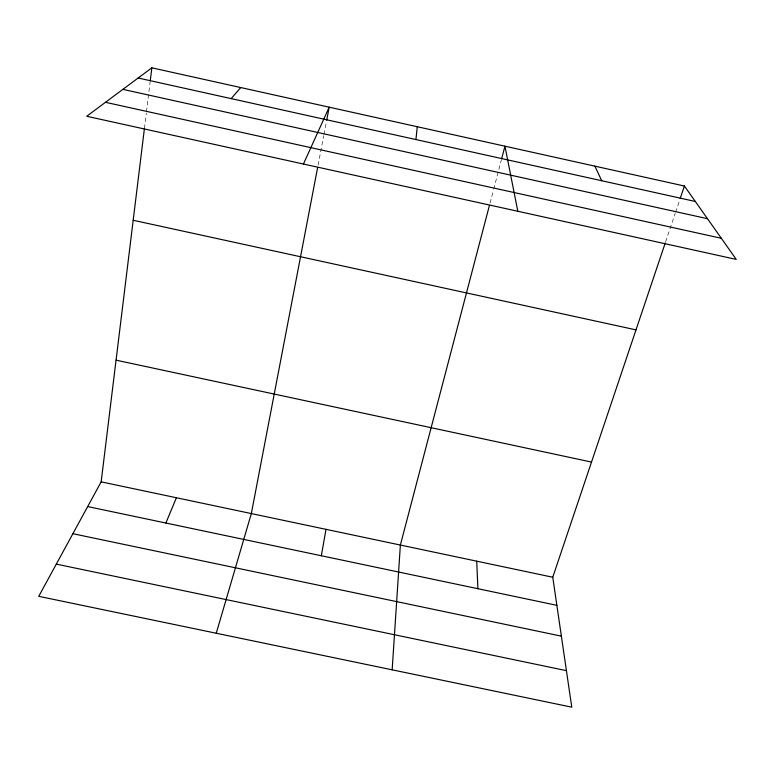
<?xml version="1.0" encoding="UTF-8"?>
<svg xmlns="http://www.w3.org/2000/svg" width="775" height="775" viewBox="0 0 775 775"><rect width="100%" height="100%" fill="white"/><g stroke="black" fill="none" stroke-linecap="round" stroke-linejoin="round"><path stroke-width="0.58" stroke-dasharray="3.88 2.91" d="M144.431 128.447L146.32 112.995M146.465 111.803L150.108 82.082M318.079 165.201L323.747 135.596M323.979 134.414L326.478 121.384M490.032 203.098L493.384 190.33M493.685 189.168L501.299 160.125M665.628 241.81L675.209 213.338M675.597 212.205L679.811 199.679"/><path stroke-width="1.16" d="M392.16 669.823L400.375 545.048L489.422 205.423M415.933 139.558L417.27 126.722M665.25 242.943L552.759 577.23L571.766 707.178L38.75 596.324L101.157 481.856L144.431 128.447M150.253 80.891L151.852 67.822L684.403 186.019L736.25 259.402L86.703 116.269L151.852 67.822M321.334 555.752L325.994 529.344M317.624 167.574L251.333 513.573L216.244 633.243M326.701 120.203L329.201 107.183L303.432 164.029M501.609 158.962L504.951 146.184L517.807 211.265M680.188 198.536L684.403 186.019M165.879 523.028L176.39 497.744M231.182 98.619L240.725 87.546M72.889 533.704L561.381 636.159M56.313 564.113L566.428 670.666M101.157 481.856L552.759 577.23M87.682 506.569L556.876 605.333M116.056 360.162L591.509 462.074M133.184 220.265L635.994 329.869M138.153 78.004L695.33 201.481M122.886 89.358L707.498 218.695M105.477 102.3L721.341 238.293M594.89 166.15L601.72 180.74M476.722 561.178L477.894 588.709"/></g></svg>
